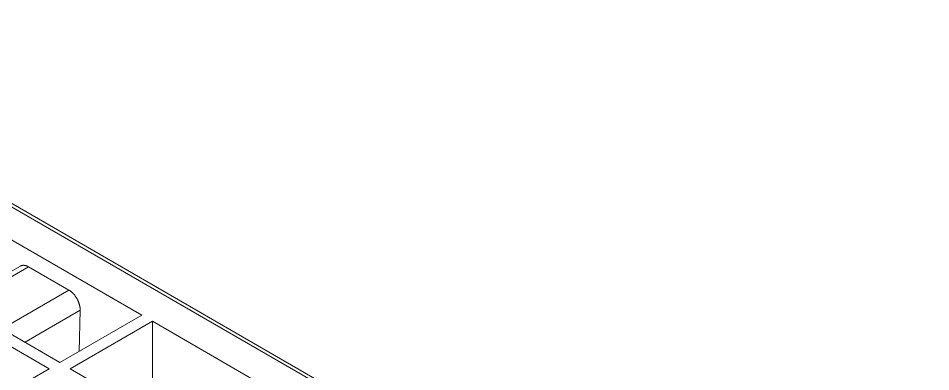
# Model space of a CAD drawing. Header units: inches. Extents: x 67578 to 72421, y -34894 to -31675.
# Drawn here: x 69659.8 to 69731, y -33196.8 to -33169.2 of the extents above; entities that cross this region are included whole.
import ezdxf

# ---------------------------------------------------------------- set-up
doc = ezdxf.new("R2010")
doc.units = ezdxf.units.IN
doc.header["$MEASUREMENT"] = 0

# ---------------------------------------------------------------- blocks, each defined once
blk = doc.blocks.new('ET200S')
at = {"lineweight": 0}
for p, q in [((110.119, 63.547), (25.973, 112.128)), ((110.369, 63.572), (26.223, 112.153)), ((37.768, 103.698), (48.353, 97.586)), ((33.737, 101.371), (44.323, 95.259)), ((33.221, 101.073), (43.807, 94.961)), ((39.255, 98.185), (42.39, 99.995)), ((39.49, 98.05), (42.795, 99.958)), ((44.775, 98.815), (42.795, 99.958)), ((41.47, 96.907), (44.775, 98.815)), ((42.601, 96.254), (45.325, 97.826)), ((45.28, 95.812), (45.325, 97.826)), ((44.323, 95.259), (48.353, 97.586)), ((44.839, 94.961), (48.87, 97.288)), ((48.87, 92.92), (48.87, 97.288)), ((48.87, 97.288), (58.819, 91.545)), ((39.776, 92.634), (43.807, 94.961)), ((44.839, 94.961), (54.788, 89.218))]:
    blk.add_line(p, q, dxfattribs=at)
for points in [[(42.39, 99.995), (42.396, 99.998), (42.403, 100.002), (42.409, 100.005), (42.416, 100.008), (42.422, 100.01), (42.429, 100.013), (42.435, 100.016), (42.442, 100.018), (42.449, 100.02), (42.456, 100.022), (42.463, 100.024), (42.47, 100.025), (42.477, 100.027), (42.484, 100.028), (42.491, 100.029), (42.498, 100.03), (42.505, 100.031), (42.512, 100.032), (42.519, 100.033), (42.527, 100.033), (42.534, 100.033), (42.541, 100.034), (42.548, 100.034), (42.556, 100.034), (42.563, 100.033), (42.57, 100.033), (42.577, 100.032), (42.586, 100.032), (42.596, 100.03), (42.605, 100.029), (42.614, 100.028), (42.623, 100.026), (42.632, 100.024), (42.641, 100.022), (42.65, 100.02), (42.659, 100.017), (42.668, 100.015), (42.677, 100.012), (42.686, 100.009), (42.694, 100.006), (42.703, 100.002), (42.712, 99.999), (42.72, 99.995), (42.729, 99.992), (42.737, 99.988), (42.746, 99.984), (42.754, 99.98), (42.762, 99.976), (42.77, 99.971), (42.779, 99.967), (42.787, 99.962), (42.795, 99.958)], [(44.775, 98.815), (44.793, 98.804), (44.811, 98.792), (44.829, 98.78), (44.846, 98.768), (44.863, 98.755), (44.88, 98.742), (44.897, 98.728), (44.913, 98.714), (44.929, 98.7), (44.945, 98.685), (44.96, 98.67), (44.975, 98.655), (44.99, 98.639), (45.007, 98.62), (45.024, 98.601), (45.041, 98.581), (45.057, 98.561), (45.072, 98.541), (45.088, 98.52), (45.102, 98.499), (45.117, 98.478), (45.131, 98.456), (45.144, 98.434), (45.157, 98.412), (45.17, 98.39), (45.183, 98.367), (45.194, 98.345), (45.206, 98.321), (45.217, 98.298), (45.228, 98.275), (45.238, 98.251), (45.247, 98.227), (45.256, 98.203), (45.265, 98.179), (45.273, 98.154), (45.281, 98.129), (45.288, 98.105), (45.294, 98.084), (45.299, 98.063), (45.304, 98.041), (45.308, 98.02), (45.312, 97.999), (45.315, 97.977), (45.318, 97.956), (45.321, 97.934), (45.323, 97.913), (45.324, 97.891), (45.325, 97.87), (45.326, 97.848), (45.325, 97.826)]]:
    blk.add_lwpolyline(points, dxfattribs=at)

msp = doc.modelspace()

# ---------------------------------------------------------------- block references
at = {"xscale": 1.59100124616462, "yscale": 1.59100124616462, "zscale": 1.59100124616462}
msp.add_blockref('ET200S', (69592.479, -33347.624), dxfattribs=at)

doc.saveas('drawing.dxf')
